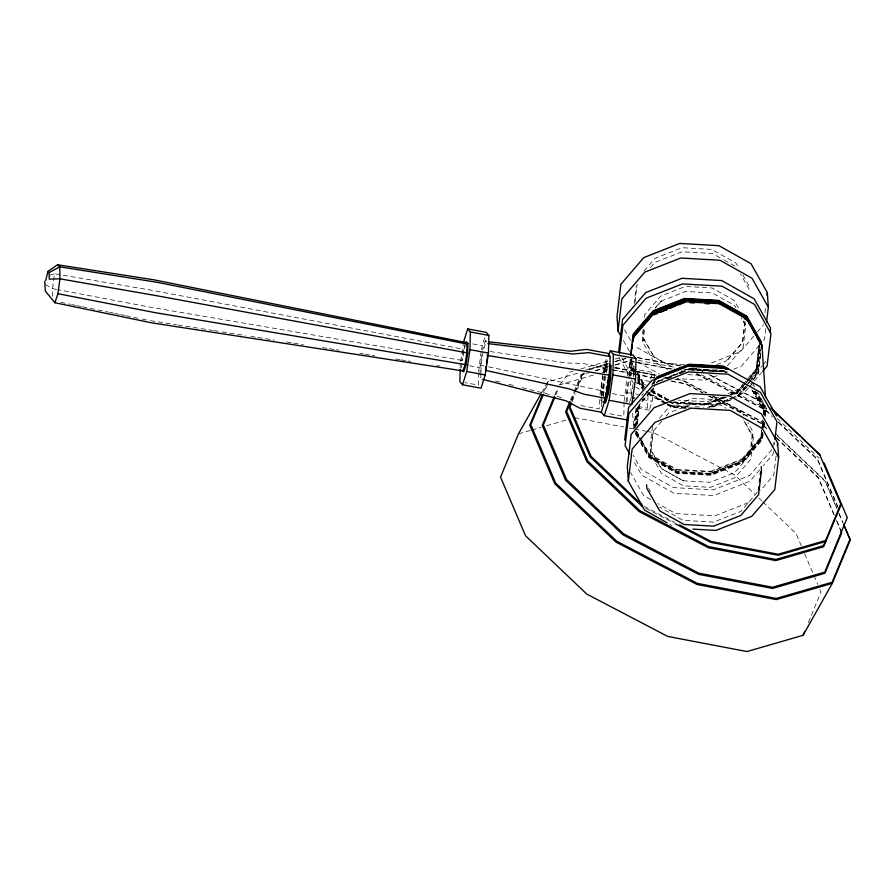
<?xml version="1.0" encoding="UTF-8"?>
<svg xmlns="http://www.w3.org/2000/svg" width="895" height="895" viewBox="0 0 895 895"><rect width="100%" height="100%" fill="white"/><g stroke="black" fill="none" stroke-linecap="round" stroke-linejoin="round"><path stroke-width="0.67" stroke-dasharray="4.47 3.36" d="M460.187 368.125L460.276 364.052M461.675 368.058L461.786 362.934M478.635 372.913L478.355 385.118L465.154 382.668M478.657 371.548L481.174 351.086M479.966 375.027L480.179 365.35L481.89 353.793M480.939 373.282L480.85 377.265L479.899 377.791L481.79 379.961M480.973 371.951L481.118 365.305L483.311 350.493L486.142 341.498L485.414 340.592L482.461 349.945M602.872 402.481L600.981 400.311L601.261 387.871L602.973 376.314M601.295 406.666L601.507 397.1M601.541 395.735L605.389 366.234L607.817 358.515M602.033 395.758L602.212 387.815L601.261 387.871M603.006 395.926L603.185 387.982L604.975 375.9M603.666 396.63L603.856 388.34L605.937 374.211M624.106 402.661L623.793 416.332L607.828 413.367M624.128 401.296L627.026 377.108M626.254 402.213L626.478 392.536L628.379 379.693M627.216 401.743L627.417 392.48L629.61 377.701M633.436 376.851L633.593 369.948L634.242 370.821L634.096 377.444M637.083 407.986L649.267 410.246L647.454 408.165L648.125 393.565M654.279 386.506L654.536 374.591L652.735 372.51L637.844 369.736M599.672 399.696L599.158 408.981L579.031 405.245M599.963 394.382L603.834 367.375L606.486 358.47M634.175 303.629L636.289 285.919M635.081 301.85L637.195 284.151M630.058 375.598L629.409 366.077L630.214 359.331M630.483 359.141L629.677 365.865L634.443 374.334M630.583 359.522L630.27 362.184L634.309 369.355M631.098 358.962L630.762 365.518L634.107 371.47M631.333 358.694L630.494 365.731L634.533 372.913M630.762 365.518L631.59 358.582M631.702 359.141L631.378 361.882L634.208 367.207M631.568 362.509L631.892 359.779M632.027 359.533L631.702 362.262L634.331 366.939M643.057 329.662L642.23 336.554L653.932 356.781L642.878 337.135L643.136 340.928L644.769 327.301M644.545 317.255L644.87 314.492L660.622 296.156L685.268 286.456L712.196 288L734.202 300.362L739.46 309.715M644.008 329.226L642.52 341.655L653.719 361.546L668.789 370.015M636.121 408.377L633.705 428.627L632.586 412.304M633.996 428.761L636.401 408.59M634.969 427.295L637.352 407.382M635.271 427.362L637.978 404.227M635.707 426.87L638.247 405.636M636.2 425.819L638.84 403.701M636.826 424.006L639.131 404.719L653.428 388.061M637.117 424.61L639.567 404.115M637.441 423.469L639.466 404.73L653.876 387.893M652.5 426.378L649.859 448.473L661.047 468.376L683.355 480.861L661.606 468.644L650.553 448.988L650.81 452.781L653.417 430.976M745.222 321.607L742.749 342.293L726.662 360.931L742.224 342.807L744.83 321.003L745.087 324.795L741.194 317.859M758.691 346.175L756.163 369.008L743.532 383.776M756.074 369.624L759.005 345.034M759.631 342.852L756.499 369.02L748.455 378.384M759.598 346.533L756.79 370.038L747.817 380.476M759.609 349.531L757.226 369.434L749.999 377.847M760.034 349.151L757.215 372.734L750.01 381.125M760.347 349.095L757.494 372.98L752.068 379.301M764.934 312.758L765.728 306.056M760.672 353.044L758.266 373.204L752.136 380.341M760.806 354.554L758.546 373.45L752.382 380.621M749.898 454.671L752.505 432.856L752.773 436.648L743.018 419.308M765.773 328.655L764.487 339.373L762.719 341.431M761.656 430.573L760.672 438.763L761.779 430.361M761.813 429.208L762.954 419.665M763.614 414.206L763.938 411.487M761.947 428.996L762.92 420.795M763.737 413.96L764.062 411.23L752.192 390.119M760.985 439.266L761.802 432.419M762.618 425.561L763.111 421.455M763.927 414.609L764.263 411.868L751.431 389.258M761.555 435.988L761.891 433.214M762.719 426.266L763.211 422.104M764.039 415.168L764.878 408.221L755.492 391.551M762.16 432.565L761.332 439.445L741.675 462.357L710.899 474.462L677.269 472.538L649.804 457.099L641.156 441.727M762.987 425.673L763.48 421.534M764.296 414.653L764.632 411.89L753.333 391.797M762.16 433.023L761.488 438.55L741.754 461.54L710.876 473.701L677.012 471.721M762.92 426.591L763.558 421.288M764.308 415.045L765.135 408.008L755.727 391.26M762.383 432.822L761.723 438.382L741.429 462.033L710.831 474.081L677.403 472.168L650.072 456.808L636.2 432.128M763.043 427.273L763.715 421.724M764.543 414.777L764.878 408.221M762.831 432.8L762.037 439.445L742.134 462.603L711.01 474.865L676.989 472.918L649.199 457.289L640.451 441.75M763.457 427.497L764.095 422.183M764.889 415.548L765.359 411.566L753.926 391.238M762.898 433.415L762.585 436.111L742.436 459.571M763.703 426.702L764.185 422.664M765.147 414.598L765.952 407.874L757.103 392.133M763.111 434.265L762.473 439.613L742.436 462.939L711.089 475.279L676.833 473.321L648.841 457.591L640.037 441.94M763.804 427.911L764.543 422.239M765.18 416.891L766.221 407.661L758.02 393.062M772.877 447.209L773.694 440.441M773.425 451.494L773.101 454.212L763.29 465.635M774.242 444.725L774.567 442.018M776.032 456.204L773.795 474.965L760.549 490.382M465.378 345.392L464.259 348.96L463.498 349.24L151.076 290.125L54.55 273.792L52.514 288.66L52.648 299.322M460.679 361.323L463.509 342.192M463.867 351.578L462.514 360.719L461.854 360.361L463.498 349.24L465.266 343.602M481.387 349.721L484.911 336.33M627.216 375.777L628.01 370.429L631.657 358.85M631.221 396.507L632.172 390.086M632.362 388.799L633.123 383.664M649.669 408.97L652.086 401.273L654.077 387.848M603.543 372.465L606.497 363.101L607.75 364.556M604.405 373.036L607.224 364.064M605.781 371.928L607.392 366.805M606.128 372.935L607.604 368.248M628.76 377.131L631.702 367.767L634.242 370.821M630.013 376.426L632.429 368.74L636.49 369.49M629.554 402.47L631.031 397.783M650.721 378.909L652.735 372.51M543.511 392.088L547.74 381.908L548.68 381.606L543.947 393.006M554.833 395.12L557.451 388.81M555.851 394.818L558.458 388.531M570.383 400.389L573.55 392.76M574.075 391.484L580.933 374.96L588.496 372.7M571.368 399.931L583.059 372.521M571.625 400.815L574.78 393.218M575.306 391.954L583.182 372.969M572.039 401.81L575.183 394.259M577.264 389.213L584.066 372.835M808.33 622.584L820.995 592.065L819.909 589.514M541.62 392.793L547.74 381.908L580.598 372.354M560.024 384.76L569.298 372.298L572.934 371.235M644.109 270.961L654.927 258.375L682.046 247.714L711.682 249.403L735.891 263.007L739.001 268.052M650.486 267.504L654.86 262.414L682.191 251.763L712.442 253.498L723.037 259.449M655.677 307.332L661.315 301L655.263 308.048M641.749 395.422L643.505 393.386M652.265 383.183L654.01 381.136M651.705 384.939L654.424 381.785M652.835 384.212L655.532 381.057M656.192 383.015L658.015 380.901L689.463 368.55M642.028 400.087L643.829 397.984M656.785 382.803L658.575 380.711M659.503 418.222L668.263 408.019L692.931 398.309L719.893 399.852L741.921 412.226L743.902 415.739M661.651 421.299L652.902 431.491L650.262 453.564L661.439 473.444L683.444 485.806L710.384 487.35L735.019 477.65L750.771 459.303L753.411 437.241L743.544 419.699M666.025 416.209L668.99 412.841L693.289 403.444L720.229 404.987L726.013 408.243M727.378 365.753L743.141 347.394L745.792 325.31L741.832 318.284M753.78 336.117L740.534 351.534L709.757 363.65M757.315 332.011L763.491 324.807M759.195 345.537L741.53 366.089L733.833 369.12M736.451 392.01L742.828 384.526M743.096 384.626L736.563 392.334L730.197 394.84M745.468 383.116L737.335 392.592L730.846 395.142M746.374 382.064L749.093 378.898M737.055 393.017L746.922 381.527M744.002 385.409L737.625 392.827L731.909 395.042M744.909 384.347L747.638 381.169M748.556 380.106L757.662 369.501M750.614 379.211L762.216 365.708M763.111 364.668L766.679 360.517M745.501 386.371L737.402 395.803L732.233 397.839M746.408 385.32L749.104 382.176M751.162 380.353L737.592 396.149L734.996 397.179M745.994 387.479L738.118 396.664L735.589 397.66M747.101 386.763L738.308 397.011L735.768 398.006M748.332 387.96L743.868 393.151L732.199 397.749M749.216 386.92L761.712 372.387M741.742 459.068L761.813 435.887M762.831 436.01L742.604 459.571L710.91 471.978L676.34 470.065M760.795 438.561L741.217 461.428L710.753 473.41L677.403 471.397M771.826 449.603L749.518 475.569L713.225 489.867L673.566 487.596L641.156 469.383L633.257 455.32M759.721 469.797L749.909 481.219L713.617 495.506L673.957 493.234L641.547 475.021L632.978 459.795M757.427 492.105L740.791 511.47L713.472 522.109L683.209 520.375L659.671 507.141M600.981 400.311L602.917 399.897M660.935 301.212L685.604 291.501L712.286 292.933L734.594 305.419L735.914 307.757M658.306 381.136L689.43 368.885L723.451 370.832L727.076 372.868M659.078 381.393L689.597 369.378L722.959 371.28L725.33 372.611M667.771 378.283L672.895 376.269M679.305 373.741L683.153 372.231M668.073 378.216L671.876 376.717M679.484 373.718L683.299 372.219M702.351 370.329L704.947 369.311M716.615 364.712L726.997 360.629M713.091 371.369L718.293 369.322M717.163 375.687L705.618 380.23L677.202 378.607M724.86 372.656L727.422 371.649M718.853 397.212L707.184 401.799L678.466 400.166M727.926 393.643L743.476 387.524M722.589 397.29L706.01 403.813L673.969 401.978M730.231 394.281L736.607 391.764M705.998 403.992L724.021 396.955M730.107 394.505L736.842 391.909M723.842 397.335L706.032 404.35L672.671 402.437M725.666 397.179L706.211 404.842L672.19 402.895M726.762 397.067L706.177 405.166L672.022 403.209L668.375 401.161M707.576 407.438L730.902 398.253M708.974 406.99L730.935 398.342M709.053 407.382L733.699 397.682M711.637 407.08L730.544 399.64M712.979 406.979L734.504 398.51M710.731 471.262L741.91 459.068M710.764 473.298L741.284 461.283M748.276 502.699L714.926 515.833L675.68 513.585L657.87 503.572M49.829 275.257L54.55 273.792M580.821 368.953L608.443 360.942M615.01 359.04L620.269 357.519M585.554 370.049L608.041 363.538M614.652 361.614L625.236 358.548M589.055 369.176L607.481 363.84M615.38 361.546L625.907 358.492M589.123 369.915L604.528 365.417L607.246 365.932M595.108 370.787L607.011 367.33M614.943 365.037L629.487 360.819L672.011 368.93M580.933 374.96L588.91 372.644M595.544 370.72L607.504 367.263M615.469 364.947L628.76 361.099L634.152 362.128M559.017 385.018L594.795 374.681M602.245 372.488L607.492 370.978M518.485 433.874L530.5 430.394M531.831 430.003L541.173 427.295M546.509 425.751L566.535 419.945M626.478 392.536L634.186 393.733M480.179 365.35L483.837 365.865M684.328 364.511L665.377 363.426L634.499 346.074M689.351 368.561L723.607 370.519L727.266 372.566M684.843 369.333L723.194 371.626M689.642 369.724L722.925 371.626M689.62 369.915L699.375 370.474M700.763 370.552L723.059 371.828M687.875 374.613L702.709 375.464M666.372 377.981L669.08 378.137M672.716 402.101L706.065 404.014M667.905 405.178L689.788 406.419M695.258 406.733L703.47 407.203M690.134 407.08L672.514 406.073L668.901 404.048M686.04 407.236L672.425 406.464L667.592 403.746M685.917 407.885L672.134 407.102L667.446 404.462M685.883 408.288L672.044 407.493L667.334 404.853M676.743 469.372L710.775 471.318M683.075 480.76L710.037 482.304L734.705 472.594L750.48 454.224L753.12 432.128L747.851 422.764M490.158 351.522L566.893 363.046L582.365 363.392L603.834 367.375M150.449 320.69L176.606 324.784M177.982 324.997L212.406 330.378M213.793 330.591L220.673 331.665M222.049 331.888L245.454 335.547M250.969 336.408L256.473 337.27M257.849 337.482L274.373 340.066M286.769 342.002L292.273 342.863M293.649 343.076L303.293 344.586M322.569 347.596L328.073 348.457M329.461 348.681L334.965 349.531M336.341 349.755L339.093 350.18M359.745 353.413L363.885 354.062M365.261 354.275L370.765 355.136M372.141 355.349L374.893 355.774M395.556 359.007L399.685 359.656M401.061 359.868L406.565 360.73M407.941 360.942L410.693 361.379M436.861 365.462L439.613 365.898M461.854 360.361L148.827 306.918L57.94 289.689M602.212 387.815L603.856 388.34M635.595 371.067L654.536 374.591M605.389 366.234L608.052 366.726M614.708 367.957L628.01 370.429M472.75 343.904L481.991 345.627M637.732 379.211L649.904 381.471M636.681 383.239L646.156 384.995M635.539 393.979L638.247 394.482M469.517 365.764L478.747 367.487M600.176 390.399L485.191 366.156M601.63 391.641L604.293 392.133M612.281 393.61L624.251 395.836M642.61 399.517L652.086 401.273M637.978 406.408L647.454 408.165M637.956 357.631L681.643 365.954M692.562 368.035L699.387 369.344L703.056 371.257M637.329 357.676L679.853 365.786M692.204 368.136L699.062 369.445L702.754 371.369M637.99 360.26L676.24 367.554M684.44 369.12L691.264 370.418M681.621 370.754L685.738 371.537M635.506 362.385L670.612 369.076M681.419 371.134L684.116 371.649M615.413 367.487L656.203 375.262M665.723 377.075L668.442 377.6M676.598 379.156L683.4 380.442L706.647 392.603M603.812 365.663L607.906 366.447M614.731 367.744L633.839 371.391M635.204 371.649L657.042 375.81M663.866 377.108L669.326 378.149M674.785 379.189L682.974 380.755L706.312 392.95M613.545 369.903L633.996 373.797M635.36 374.065L654.458 377.701M670.825 380.822L685.827 383.675L703.134 392.726M611.419 369.836L653.887 377.936M671.697 381.326L685.402 383.933L702.508 392.883M56.586 289.432L52.514 288.66L45.175 284.487M574.545 417.629L623.692 426.993M629.151 428.034L633.246 428.817M634.611 429.074L645.53 431.155M646.895 431.412L653.719 432.71L734.773 475.1L754.854 494.23M60.815 302.32L70.313 304.278M71.678 304.557L75.751 305.396M77.104 305.676L81.176 306.515M82.541 306.795L108.34 312.098M109.693 312.377L113.766 313.216M115.119 313.496L119.203 314.335M120.556 314.615L124.629 315.454M125.982 315.734L140.918 318.799M142.283 319.079L146.355 319.918M495.539 380.957L502.229 382.635M508.908 384.313L515.587 385.991M522.266 387.669L551.656 395.053M556.992 396.395L563.671 398.074M710.395 375.094L764.207 403.242M708.896 374.591L764.196 403.511M701.411 374.815L766.903 409.06M696.713 373.629L765.527 409.619L769.532 413.434M696.276 373.965L765.404 410.123L772.43 416.813M712.756 395.803L764.14 422.675M712.454 396.161L764.039 423.145M709.31 395.959L761.22 423.111L766.221 427.866M708.616 396.071L761.153 423.548L768.178 430.238M644.02 506.324L674.606 522.311M645.888 508.382L674.159 523.161M724.223 260.109L737.167 267.381L736.63 267.079M723.216 370.485L726.807 372.51M653.417 356.434L674.259 368.136M637.866 361.972L659.246 373.976M651.191 389.884L669.158 400.099M650.933 390.019L668.856 400.087M636.311 382.008L644.713 386.729M650.721 390.097L669.124 400.445M651.649 391.361L667.357 400.177M650.844 391.115L667.625 400.546M668.822 401.217L672.425 403.242M651.336 391.585L667.155 400.468M646.033 391.193L664.09 401.34M649.457 393.565L666.383 403.063M648.674 393.923L666.272 403.802M635.506 386.964L641.502 390.343M647.309 393.599L666.16 404.182M648.931 453.754L676.855 469.327M648.069 454.168L676.452 470.009M677.47 471.508L650.273 456.226L641.536 440.586M649.334 456.159L677.123 471.766M650.743 499.567L643.617 495.561L630.718 472.627M669.561 524.168L671.932 525.51M777.14 418.278L819.138 458.296M778.527 422.004L817.515 459.146L837.642 506.38M778.46 422.552L817.616 459.862L838.928 509.87M775.137 433.146L825.134 480.772L837.038 508.707M777.084 435.574L825.257 481.465L836.668 508.237M776.211 437.386L818.175 477.359L834.397 515.419M776.211 437.89L818.366 478.053L834.655 516.281M758.87 498.045L761.88 500.92M762.876 501.871L796.002 533.431L801.439 546.174M485.414 340.592L486.667 342.035M742.917 275.022L748.802 285.483L749.059 289.163L740.557 274.049M752.538 383.328L754.597 386.976M750.804 383.205L752.147 385.588M754.306 391.07L765.829 411.543M754.127 391.92L764.8 410.894M624.486 329.718L631.277 341.789M623.446 340.659L629.554 351.522M637.62 372.79L644.859 385.656M637.509 373.058L645.261 386.55M631.009 361.848L634.331 367.755M637.654 373.662L644.299 385.488M637.509 374.703L644.389 387.278M629.812 362.206L634.555 370.631M637.934 376.65L644.031 387.479M637.464 377.421L643.483 388.139M637.889 378.887L643.27 388.452M637.855 380.386L643.304 390.075M629.409 366.077L634.197 374.591M637.62 380.666L642.409 389.18M621.947 357.922L632.485 376.65M619.038 357.698L630.885 378.775M631.546 379.939L633.526 383.452M636.434 431.133L641.133 439.479M641.804 440.664L649.166 453.765M636.3 431.446L641.066 439.848M635.539 431.356L640.205 439.658M640.809 440.866L649.546 456.271M635.752 432.274L638.493 437.14M635.752 433.381L639.78 440.553M635.293 433.504L639.366 440.732M648.562 488.178L650.52 491.668M839.208 513.786L842.989 522.68M838.839 513.338L842.642 522.255M836.556 520.498L840.338 529.37M836.836 521.382L840.629 530.299M804.694 553.826L813.387 574.221M813.924 575.496L817.728 584.413M630.438 381.035L631.277 393.263"/><path stroke-width="1.34" d="M460.153 369.478L459.873 381.684L462.558 384.772L481.029 388.206L485.213 374.927L488.446 353.066L488.849 335.435L486.164 332.347L467.693 328.912L463.509 342.192M462.301 370.206L463.744 371.861L465.993 364.724L467.727 352.966L467.94 343.49L466.508 341.823L465.624 342.483L154.522 279.934L57.56 264.752L47.938 271.42L45.734 280.426M462.558 384.772L466.731 371.492L469.976 349.632L470.367 332L467.693 328.912M608.824 375.419L606.575 392.838L604.561 399.248M609.081 363.571L610.961 365.742L610.01 366.323L609.741 378.249L607.548 393.017L604.729 401.989L603.756 401.81M604.203 401.497L605.456 402.951L608.41 393.587L610.681 378.182L610.961 365.742M627.719 417.35L626.914 419.912L604.293 415.716L609.148 400.289L612.907 374.882L613.366 354.386L610.256 350.806L608.634 355.942M609.148 400.289L631.769 404.484L635.528 379.077L635.987 358.582L632.877 355.002L610.256 350.806M482.662 379.357L566.054 400.815L579.904 408.232L601.373 412.215L605.523 398.219L609.193 375.184L610.211 356.613L607.996 353.38L586.527 349.397L570.596 351.276L488.916 341.823M620.727 335.838L618.02 331.005L621.857 298.863L644.814 272.136L680.726 258.006L719.972 260.244L752.035 278.267L768.335 307.22L766.567 321.954M618.646 352.059L622.54 319.571L645.731 292.575L682.024 278.289L721.694 280.549L754.093 298.762L770.561 328.029L770.08 332.09M619.519 353.637L622.92 325.209L646.123 298.203L682.415 283.916L722.075 286.187L754.485 304.389L770.953 333.656L767.06 366.144L762.607 371.347M630.606 355.528L633.168 334.148L653.205 310.822L684.552 298.483L718.808 300.44L746.788 316.17L761.018 341.442L760.694 344.116M630.964 355.114L632.25 344.362M632.575 341.677L633.056 337.639L653.205 314.179L684.731 301.772L719.3 303.696M631.859 348.916L632.329 344.933M632.653 342.282L633.604 334.316L653.495 311.158L684.63 298.908L718.64 300.843L746.441 316.461L760.56 341.566L760.247 344.217M633.817 337.963L634.141 335.2L654.211 311.728L684.798 299.691L718.237 301.593L745.557 316.942L755.469 334.562M624.688 440.094L628.57 407.594L651.773 380.576L689.24 365.708L723.126 367.644L725.532 368.997M667.178 522.837L644.613 510.15L628.324 481.174L632.161 449.022L655.118 422.295L691.029 408.154L730.275 410.402L762.339 428.425L778.639 457.39L774.79 489.554L751.845 516.281L715.933 530.422L692.92 529.102M767.015 295.339L767.339 292.665L751.039 263.701L718.976 245.689L679.73 243.451L643.818 257.581L620.861 284.297L617.013 316.45L618.02 331.005M761.321 347.674L761.645 344.978L745.837 316.662L718.361 301.223L684.731 299.299L653.965 311.415L634.298 334.305M761.611 347.808L761.936 345.112L747.571 319.582L719.188 303.741M758.457 489.722L758.792 486.992M759.441 481.544L759.765 478.814M760.258 474.73L760.582 472.012M774.891 439.311L776.994 421.702L760.526 392.424L728.116 374.211L688.456 371.94L652.153 386.226L628.961 413.244L625.079 445.744L629.688 453.944M777.319 445.486L777.632 442.801L761.343 413.826L729.268 395.803L690.023 393.565L654.111 407.695L631.165 434.433L627.317 466.586L628.324 481.174M465.624 342.483L466.989 344.049L466.787 353.022L465.131 364.153L463.006 370.91L151.68 322.849L54.908 302.734L57.918 293.705L59.954 278.826L59.797 266.833L57.56 264.752M486.097 366.312L485.493 370.351L569.757 389.034L584.055 394.236L605.523 398.219M486.488 363.616L487.685 355.539L487.014 355.192M606.385 389.269L606.765 386.707M607.336 382.847L607.716 380.286M542.459 394.628L529.795 425.147L554.788 483.781L616.006 542.113L697.071 584.502L776.233 599.594L832.305 583.339L850.25 540.099L843.728 524.806M543.422 394.27L530.802 424.678L555.694 483.087L616.689 541.184L697.429 583.406L776.301 598.442L832.149 582.253L850.026 539.182L843.537 523.944M554.307 396.384L542.258 425.427L565.606 480.223L622.819 534.729L698.57 574.344L772.553 588.44L824.955 573.259L841.714 532.849L840.629 530.299M554.81 397.324L543.332 424.98L566.58 479.519L623.524 533.778L698.928 573.203L772.575 587.243L824.731 572.129L847.263 517.646L824.138 463.051M569.858 401.665L565.629 411.834L586.941 461.842L639.164 511.582L708.292 547.729L775.808 560.606L823.624 546.744L841.087 504.746L819.619 454.436L770.863 407.997M570.328 402.47L566.647 411.331L587.858 461.115L639.847 510.642L708.672 546.632L775.887 559.442L823.501 545.648L840.729 503.986M570.574 403.343L568.996 407.147L590.219 456.931L642.207 506.458M571.513 403.074L569.947 406.856L591.069 456.405L641.804 504.735M540.938 394.001L518.485 433.874L500.54 477.113L525.522 535.747L586.751 594.079L667.804 636.457L746.978 651.549L803.05 635.305L804.627 631.49M803.05 635.305L832.305 583.339M632.799 337.739L653.037 314.179L684.697 301.716M654.681 379.782L657.322 376.705L688.982 364.243L723.585 366.223L760.135 386.774L776.603 416.063M654.894 380.118L657.523 377.052L689.049 364.645L723.496 366.614L728.194 369.255M467.94 343.49L466.989 344.049L157.128 282.305L59.797 266.833L49.158 272.561L49.236 279.117L59.954 278.826L157.375 295.853L467.727 352.966M653.876 312.221L684.764 300.071L718.517 301.995L746.083 317.49L760.101 342.393M655.688 311.84L684.876 300.351M655.621 311.975L684.876 300.463M653.73 314.693L657.624 313.161M660.219 312.142L666.697 309.592M669.292 308.562L675.781 306.012M678.376 304.994L684.865 302.443M653.898 314.693L657.769 313.172M660.353 312.154L666.82 309.614M658.038 377.567L689.184 365.305L723.205 367.252L726.841 369.288M605.814 393.129L608.41 393.587M825.57 540.524L778.191 554.251L711.29 541.509L679.495 524.873M825.85 541.453L778.247 555.258L711.033 542.437L675.389 523.81M610.681 378.182L608.097 377.712M686.264 300.429L698.749 301.145M704.298 301.458L715.385 302.096M690.313 302.745L694.397 302.98M705.226 303.651L709.366 303.841M688.065 366.29L727.724 368.561M487.954 343.59L572.979 354.006L588.742 352.63L610.211 356.613M487.685 355.539L609.193 375.184M609.036 366.156L610.01 366.323M613.366 354.386L635.987 358.582M470.367 332L488.849 335.435M612.907 374.882L635.528 379.077M469.976 349.632L488.446 353.066M631.78 397.503L634.488 398.006M466.731 371.492L485.213 374.927M57.918 293.705L155.115 312.646L465.993 364.724M721.706 304.244L745.356 317.524M744.282 318.642L746.698 319.996M47.938 271.42L49.158 272.561M54.908 302.734L45.265 291.032L44.75 281.265M772.888 410.201L799.884 435.91M801.875 437.812L819.876 454.962M601.171 412.136L604.293 415.716M756.801 336.912L759.441 341.621M777.632 442.801L778.639 457.39M765.471 396.776L761.936 345.112M761.231 466.552L761.488 470.244L758.557 494.767L740.736 515.509L713.617 526.182L683.981 524.481L659.772 510.877L646.85 488.379L646.604 484.698M767.339 292.665L768.335 307.22"/></g></svg>
